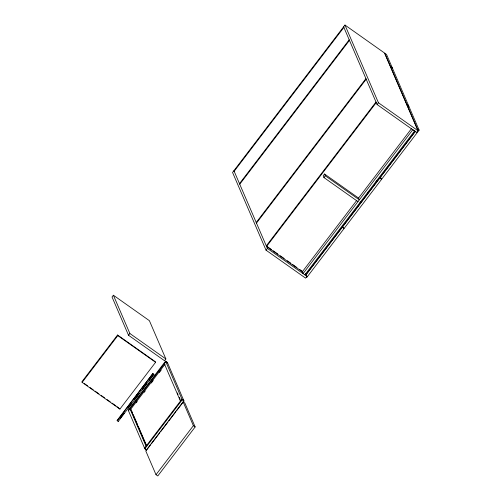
<?xml version="1.0" encoding="UTF-8"?>
<svg xmlns="http://www.w3.org/2000/svg" width="501" height="501" viewBox="0 0 501 501"><rect width="100%" height="100%" fill="white"/><g stroke="black" fill="none" stroke-linecap="round" stroke-linejoin="round"><path stroke-width="0.75" d="M113.389 295.227L112.036 296.999L128.525 335.269L164.522 360.714L165.869 358.948L149.386 320.671L113.389 295.227L129.872 333.503L165.869 358.948M343.623 26.816L377.09 104.534L416.65 132.489L418.003 130.723L384.53 53.012L344.97 25.05L232.558 172.463L266.031 250.174L305.591 278.136L306.938 276.364L305.71 273.515M234.161 171.273L343.874 27.405M117.56 335.012L81.882 381.793L82.139 382.376L119.914 409.073L155.586 362.298L155.335 361.716L117.56 335.012L117.81 335.595L155.586 362.298M82.139 382.376L117.81 335.595M239.491 183.648L349.203 39.773M239.741 184.23L349.454 40.356M128.525 335.269L129.872 333.503M256.224 222.5L365.937 78.626M256.474 223.083L366.187 79.208M117.165 420.37L152.836 373.589L153.826 374.291L118.292 421.391L117.165 420.37L118.292 421.391M117.303 420.696L152.836 373.589M120.033 418.604L124.254 413.068M128.012 408.146L131.769 403.217M134.581 399.529L139.278 393.373M142.56 389.064L146.787 383.522M149.135 380.447L153.826 374.291M176.903 410.344L183.999 401.038L167.353 362.38L165.568 361.121L128.2 410.125L144.852 448.79L146.63 450.048L150.413 445.082M128.475 410.77L165.85 361.766L167.628 363.025M165.042 364.221L130.667 409.298L146.455 445.946M136.247 402.785L137.186 401.552M144.25 392.289L145.19 391.049M151.315 383.027L153.193 380.553M159.318 372.531L161.197 370.057M266.288 245.878L376.007 102.004M376.257 102.592L266.545 246.461L302.911 272.168M266.031 250.174L267.377 248.408L233.911 170.691M377.09 104.534L378.443 102.761L344.97 25.05M324.529 174.016L325.293 175.795L359.317 199.843L358.547 198.058L324.529 174.016L323.176 175.782L323.947 177.567L357.971 201.609M323.947 177.567L325.293 175.795M144.852 448.79L182.22 399.779L165.568 361.121M183.115 401.852L145.741 450.862L156.005 474.691L157.784 475.95L195.158 426.946L184.894 403.111L183.115 401.852L193.373 425.687L195.158 426.946M151.358 443.842L159.875 432.676M160.821 431.436L167.916 422.13M168.862 420.89L175.957 411.584M356.731 200.45L302.341 271.767L303.111 273.546L412.824 129.671L414.603 130.93L304.89 274.805M358.622 197.97L411.584 128.513M359.762 203.143L360.707 201.903M367.803 192.603L368.749 191.363M375.844 182.057L376.79 180.817M306.105 274.423L415.342 131.168M305.867 275.024L342.296 227.26L344.074 228.519L306.706 277.523M415.442 131.337L379.965 177.861L381.743 179.12L419.118 130.116L392.17 67.554L390.335 66.17L384.762 53.212L386.54 54.471L392.12 67.422M156.005 474.691L193.373 425.687M381.593 179.314L344.225 228.324L342.446 227.066L379.814 178.055L381.593 179.314L380.992 177.911M390.674 66.946L392.452 68.205M406.762 104.308L408.547 105.567M407.044 104.959L408.854 106.281M419.118 130.116L417.333 128.857L390.392 66.295M378.443 102.761L418.003 130.723M266.883 246.298L271.398 249.485M273.308 250.838L277.773 253.994M280.328 255.804L284.155 258.51M287.349 260.764L290.536 263.019M292.452 264.371L296.918 267.528M299.473 269.331L302.66 271.586M267.377 248.408L306.938 276.364M152.98 373.915L153.964 374.616M183.723 400.393L181.944 399.134L144.57 448.138L146.63 450.048M182.22 399.779L183.999 401.038M131.162 409.649L129.978 408.81L146.067 446.172M84.406 383.572L87.55 385.795M90.074 387.574L93.217 389.803M95.109 391.137L98.885 393.805M101.402 395.583L104.552 397.813M107.07 399.591L110.22 401.815M112.111 403.155L115.888 405.823M117.146 406.712L119.914 409.073M177.423 392.966L178.043 394.4M179.277 397.274L180.203 399.435M164.347 363.732L180.441 401.101M131.682 411.014L132.615 413.168M133.228 414.609L137.562 424.666M138.182 426.107L146.536 445.508"/></g></svg>
